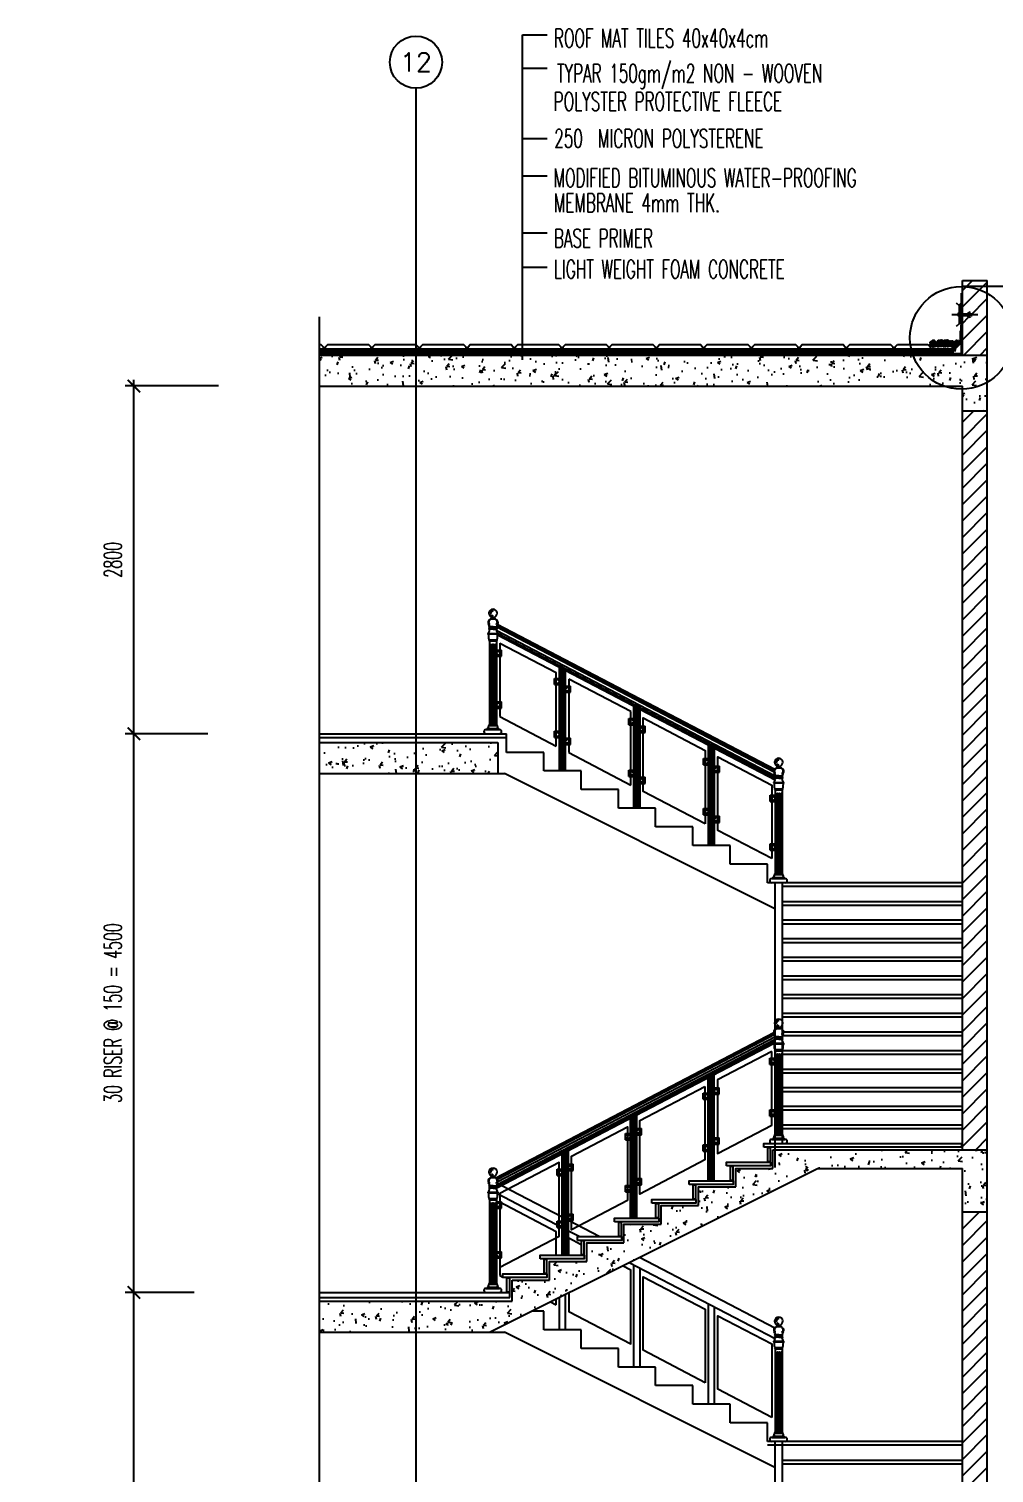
# Model space of a CAD drawing. Extents: x 417968.7 to 418005.4, y 43443.8 to 43480.2.
# Drawn here: x 417990.87 to 417998.64, y 43466.71 to 43478.34 of the extents above; entities that cross this region are included whole.
import ezdxf
from ezdxf.enums import TextEntityAlignment as Align

# ---------------------------------------------------------------- set-up
doc = ezdxf.new("R2010")
doc.units = 0
doc.header["$MEASUREMENT"] = 0
doc.header["$PDMODE"] = 3
doc.header["$PDSIZE"] = 0.1
for name, pattern in [('CENTER2', [1.125, 0.75, -0.125, 0.125, -0.125]), ('CENTERX2', [4, 2.5, -0.5, 0.5, -0.5]), ('HIDDEN', [0.375, 0.25, -0.125])]:
    doc.linetypes.add(name, pattern=pattern)
doc.layers.get('0').update_dxf_attribs({"linetype": 'CONTINUOUS'})
doc.layers.get('DEFPOINTS').update_dxf_attribs({"linetype": 'CONTINUOUS'})
for name, color, linetype in [('2', 11, 'CONTINUOUS'), ('AX', 6, 'CONTINUOUS'), ('AX-CR', 2, 'CONTINUOUS'), ('AX-TXT', 4, 'CONTINUOUS'), ('AXES', 11, 'CENTERX2'), ('AXIS', 11, 'CENTER2'), ('D', 11, 'CONTINUOUS'), ('DIM', 4, 'CONTINUOUS'), ('DIM-OUT', 4, 'CONTINUOUS'), ('ELE', 3, 'CONTINUOUS'), ('GLASS', 4, 'CONTINUOUS'), ('Handrail', 4, 'CONTINUOUS'), ('Hatch', 11, 'CONTINUOUS'), ('Plaster', 7, 'CONTINUOUS'), ('RC', 3, 'CONTINUOUS'), ('Step', 3, 'CONTINUOUS'), ('TXT', 2, 'CONTINUOUS'), ('WALL', 6, 'CONTINUOUS')]:
    doc.layers.add(name, color=color, linetype=linetype)
doc.styles.add('ROMANS', font='ROMANS.shx', dxfattribs={"width": 0.6})
doc.linetypes.add('BATTING', pattern='A,0.0001,-0.1,[134,ltypeshp.shx,S=0.1,R=0,X=-0.1,Y=0],-0.2,[134,ltypeshp.shx,S=0.1,R=180,X=0.1,Y=0],-0.1', length=0.4001)
doc.dimstyles.new('STANDARD in', dxfattribs={"dimtxt": 0.14, "dimasz": 0.1, "dimexe": 0.07, "dimexo": 0.05, "dimgap": 0.1, "dimtad": 1, "dimdec": 0, "dimlfac": 1000, "dimzin": 0, "dimdsep": 46, "dimtxsty": 'ROMANS', "dimblk": 'ARCHTICK', "dimcen": 0.05, "dimdle": 0.05, "dimclrd": 4, "dimclre": 4, "dimclrt": 2, "dimadec": 0, "dimazin": 0, "dimtfac": 1, "dimtdec": 0, "dimtmove": 2, "dimatfit": 3, "dimfxl": 0, "dimtolj": 1, "dimtzin": 0, "dimarcsym": 0})
pattern_1 = [(45, (4.10867, 0), (-0.066291260736, 0.066291260736), [])]
pattern_2 = [(50, (4.10867, 0), (0.28690407304, -0.02510085399), [0.03, -0.33]), (355, (4.10867, 0), (-0.05550053345, 0.30087685348), [0.024, -0.264]), (100.4514, (4.13258, -0.0021), (0.23140375269, 0.27577581682), [0.025496076, -0.2804568448]), (46.1842, (4.10867, 0.08), (0.42689641945, -0.06620760573), [0.045, -0.495]), (96.6356, (4.14424, 0.0745), (0.3738650822, 0.38964714836), [0.0382441152, -0.4206852]), (351.1842, (4.10867, 0.08), (0.37386477805, 0.38964744037), [0.036, -0.396]), (21, (4.14867, 0.06), (0.23876282085, -0.16104755627), [0.03, -0.33]), (326, (4.14867, 0.06), (0.09732613277, 0.29006001802), [0.024, -0.264]), (71.4514, (4.16857, 0.04658), (0.33608905143, 0.12901219868), [0.025496076, -0.2804568448]), (37.5, (4.10867, 0), (0.004863942127, 0.133157541533), [0, -0.2608, 0, -0.268, 0, -0.265]), (7.5, (4.10867, 0), (0.105227814977, 0.157764684753), [0, -0.1528, 0, -0.2548, 0, -0.101]), (327.5, (4.01947, 0), (0.21352897447, -0.009021948694), [0, -0.1, 0, -0.312, 0, -0.414]), (317.5, (3.97947, 0), (0.23327446774, 0.04004199293), [0, -0.13, 0, -0.2072, 0, -0.294])]

# ---------------------------------------------------------------- blocks, each defined once
blk = doc.blocks.new('A$C2B08356D')
at = {"layer": '2'}
for p, q in [((0.05, 0.717), (0.05, 0.075)), ((0.054, 0.717), (0.054, 0.075)), ((0.064, 0.717), (0.064, 0.075)), ((0.068, 0.717), (0.068, 0.075)), ((0.078, 0.717), (0.078, 0.075)), ((0.083, 0.717), (0.083, 0.075)), ((0.092, 0.717), (0.092, 0.075)), ((0.097, 0.717), (0.097, 0.075))]:
    blk.add_line(p, q, dxfattribs=at)
for centre in [(0.052, 0.717), (0.066, 0.717), (0.08, 0.717), (0.094, 0.717)]:
    blk.add_arc(centre, 0.00236, 0, 180, dxfattribs=at)
at = {"layer": 'D'}
for centre, radius, start, end in [((0.073, 0.969), 0.033, 278.2132, 261.7868), ((0.073, 0.969), 0.0236, 98.1711, 183.3862), ((0.052, 0.968), 0.00236, 186.5091, 0.2633), ((0.073, 0.969), 0.0189, 98.1711, 183.3862), ((0.064, 0.95), 0.00237, 68.5646, 237.9249), ((0.073, 0.969), 0.0236, 243.2448, 261.7868), ((0.073, 0.969), 0.0189, 243.2448, 261.7868), ((0.07, 0.99), 0.00238, 286.4552, 89.887), ((0.069, 0.948), 0.00248, 279.6354, 63.9382)]:
    blk.add_arc(centre, radius, start, end, dxfattribs=at)
at = {"layer": 'Handrail'}
for p, q in [((0.068, 0.936), (0.078, 0.936)), ((0.068, 0.926), (0.068, 0.936)), ((0.078, 0.926), (0.078, 0.936)), ((0.045, 0.879), (0.044, 0.885)), ((0.073, 0.86), (0.045, 0.86)), ((0.073, 0.851), (0.045, 0.851)), ((0.073, 0.841), (0.045, 0.841)), ((0.05, 0.916), (0.05, 0.926)), ((0.05, 0.926), (0.097, 0.926)), ((0.073, 0.86), (0.101, 0.86)), ((0.073, 0.851), (0.101, 0.851)), ((0.073, 0.841), (0.101, 0.841)), ((0.097, 0.918), (0.097, 0.926)), ((0.102, 0.879), (0.102, 0.885)), ((0.035, 0.804), (0.035, 0.808)), ((0.035, 0.808), (0.111, 0.808)), ((0.035, 0.804), (0.111, 0.804)), ((0.045, 0.757), (0.101, 0.757)), ((0.045, 0.747), (0.045, 0.075)), ((0.045, 0.747), (0.101, 0.747)), ((0.101, 0.747), (0.101, 0.075)), ((0.111, 0.808), (0.111, 0.804)), ((0.017, 0.033), (0.125, 0.033)), ((0.028, 0.042), (0.113, 0.042)), ((0.045, 0.075), (0.102, 0.075)), ((0.045, 0.066), (0.101, 0.066)), ((0.045, 0.042), (0.097, 0.042)), ((0.132, 0.001), (0.132, 0))]:
    blk.add_line(p, q, dxfattribs=at)
for centre, radius, start, end in [((0.053, 0.898), 0.0204, 98.7958, 221.6777), ((0.087, 0.801), 0.0521, 144.0908, 172.3064), ((0.053, 0.898), 0.0157, 122.816, 237.184), ((0.024, 0.874), 0.0171, 355.2677, 37.2275), ((0.045, 0.865), 0.00472, 90, 270), ((0.045, 0.856), 0.00472, 90, 270), ((0.045, 0.846), 0.00472, 90, 270), ((0.045, 0.837), 0.00472, 90, 270), ((0.044, 0.873), 0.0027, 175.2677, 299.2972), ((0.094, 0.898), 0.0204, 318.3223, 81.6001), ((0.101, 0.865), 0.00472, 270, 90), ((0.101, 0.856), 0.00472, 270, 90), ((0.101, 0.846), 0.00472, 270, 90), ((0.101, 0.837), 0.00472, 270, 90), ((0.059, 0.801), 0.0521, 7.6936, 35.9092), ((0.094, 0.898), 0.0157, 302.816, 57.184), ((0.103, 0.873), 0.0027, 240.7028, 4.7323), ((0.123, 0.874), 0.0171, 142.7725, 184.7323), ((-0.033, 0.777), 0.0734, 350.0762, 21.4955), ((0.046, 0.763), 0.00657, 170.0762, 260.8268), ((0.045, 0.752), 0.00472, 90, 270), ((0.1, 0.763), 0.00657, 279.1732, 9.9238), ((0.101, 0.752), 0.00472, 270, 90), ((0.179, 0.777), 0.0734, 158.5045, 189.9238), ((0.017, 0.017), 0.0165, 90, 270), ((0.028, 0.038), 0.00472, 90, 270), ((0.045, 0.054), 0.0118, 90, 270), ((0.045, 0.071), 0.00472, 90, 270), ((0.101, 0.071), 0.00472, 270, 90), ((0.101, 0.054), 0.0118, 270, 90), ((0.113, 0.038), 0.00472, 270, 90), ((0.125, 0.017), 0.0165, 270, 90)]:
    blk.add_arc(centre, radius, start, end, dxfattribs=at)
blk = doc.blocks.new('A$C2180794E')
at = {"layer": 'Handrail'}
blk.add_blockref('A$C2B08356D', (0, 0), dxfattribs=at)
blk = doc.blocks.new('A$C427214A3')
at = {"layer": 'GLASS', "ltscale": 0.2}
for p, q in [((0, 1000), (800, 1000)), ((0, 0), (0, 1000)), ((0, 0), (800, 0)), ((800, 0), (800, 1000))]:
    blk.add_line(p, q, dxfattribs=at)
for centre in [(202, 770), (202, 230), (650, 770), (650, 230)]:
    blk.add_circle(centre, 82.4, dxfattribs=at)
blk = doc.blocks.new('_ARCHTICK')
at = {"color": 0, "linetype": 'ByBlock', "const_width": 0.15}
blk.add_lwpolyline([(-0.5, -0.5), (0.5, 0.5)], dxfattribs=at)
blk = doc.blocks.new('*D19')
at = {"layer": 'DEFPOINTS', "color": 0}
for p in [(417991.714, 43468.161), (417992.25, 43468.161), (417992.388, 43463.661)]:
    blk.add_point(p, dxfattribs=at)
at = {"layer": 'DIM-OUT', "color": 4, "lineweight": -2}
for p, q in [((417991.714, 43463.611), (417991.714, 43468.211)), ((417992.2, 43468.161), (417991.644, 43468.161)), ((417992.338, 43463.661), (417991.644, 43463.661))]:
    blk.add_line(p, q, dxfattribs=at)
at = {"layer": 'DIM-OUT', "color": 4, "lineweight": -2, "xscale": 0.1, "yscale": 0.1, "zscale": 0.1}
for p, rotation in [((417991.714, 43468.161), 90), ((417991.714, 43463.661), 270)]:
    blk.add_blockref('_ARCHTICK', p, dxfattribs=dict(at, rotation=rotation))
at = {"layer": 'DIM-OUT', "color": 2, "insert": (417991.544, 43465.911), "char_height": 0.14, "attachment_point": 5, "rotation": 90, "style": 'ROMANS'}
blk.add_mtext('\\A1;30 RISER @ 150 = 4500', dxfattribs=at)
blk = doc.blocks.new('*D20')
at = {"layer": 'DEFPOINTS', "color": 0}
for p in [(417991.714, 43472.661), (417992.36, 43472.661), (417992.25, 43468.161)]:
    blk.add_point(p, dxfattribs=at)
at = {"layer": 'DIM-OUT', "color": 4, "lineweight": -2}
for p, q in [((417991.714, 43468.111), (417991.714, 43472.711)), ((417992.31, 43472.661), (417991.644, 43472.661)), ((417992.2, 43468.161), (417991.644, 43468.161))]:
    blk.add_line(p, q, dxfattribs=at)
at = {"layer": 'DIM-OUT', "color": 4, "lineweight": -2, "xscale": 0.1, "yscale": 0.1, "zscale": 0.1}
for p, rotation in [((417991.714, 43472.661), 90), ((417991.714, 43468.161), 270)]:
    blk.add_blockref('_ARCHTICK', p, dxfattribs=dict(at, rotation=rotation))
at = {"layer": 'DIM-OUT', "color": 2, "insert": (417991.544, 43470.411), "char_height": 0.14, "attachment_point": 5, "rotation": 90, "style": 'ROMANS'}
blk.add_mtext('\\A1;30 RISER @ 150 = 4500', dxfattribs=at)
blk = doc.blocks.new('*D21')
at = {"layer": 'DEFPOINTS', "color": 0}
for p in [(417991.714, 43475.461), (417992.445, 43475.461), (417992.36, 43472.661)]:
    blk.add_point(p, dxfattribs=at)
at = {"layer": 'DIM-OUT', "color": 4, "lineweight": -2}
for p, q in [((417991.714, 43472.611), (417991.714, 43475.511)), ((417992.395, 43475.461), (417991.644, 43475.461)), ((417992.31, 43472.661), (417991.644, 43472.661))]:
    blk.add_line(p, q, dxfattribs=at)
at = {"layer": 'DIM-OUT', "color": 4, "lineweight": -2, "xscale": 0.1, "yscale": 0.1, "zscale": 0.1}
for p, rotation in [((417991.714, 43475.461), 90), ((417991.714, 43472.661), 270)]:
    blk.add_blockref('_ARCHTICK', p, dxfattribs=dict(at, rotation=rotation))
at = {"layer": 'DIM-OUT', "color": 2, "insert": (417991.544, 43474.061), "char_height": 0.14, "attachment_point": 5, "rotation": 90, "style": 'ROMANS'}
blk.add_mtext('\\A1;2800', dxfattribs=at)
blk = doc.blocks.new('GRAVEL')
at = {"const_width": 0.0187}
for points in [[(0.003, 0.031, 1), (0.022, 0.031, 1)], [(0.151, 0.02, 1), (0.17, 0.02, 1)]]:
    blk.add_lwpolyline(points, format="xyb", close=True, dxfattribs=at)
for centre, radius in [((-0.099, 0.043), 0.0287), ((-0.051, 0.027), 0.0185)]:
    blk.add_circle(centre, radius)
for centre in [(0.126, -0.099), (-0.085, -0.201)]:
    blk.add_arc(centre, 0.185, 79.73376, 118.55998)
for points, start_tangent, end_tangent in [([(-0.171, -0.044), (-0.171, -0.019), (-0.052, -0.019), (-0.052, -0.053), (-0.171, -0.044)], (-0.79246, 0.609924), (-0.79246, 0.609924)), ([(-0.109, 0.084), (-0.109, 0.109), (0.01, 0.109), (0.01, 0.075), (-0.109, 0.084)], (-0.79246, 0.609924), (-0.79246, 0.609924)), ([(-0.027, 0.013), (-0.009, 0.013), (-0.009, -0.076), (-0.034, -0.076), (-0.027, 0.013)], (0.609924, 0.79246), (0.609924, 0.79246)), ([(0.041, 0.059), (0.041, 0.083), (0.16, 0.083), (0.16, 0.05), (0.041, 0.059)], (-0.79246, 0.609924), (-0.79246, 0.609924)), ([(0.041, -0.036), (0.041, -0.011), (0.16, -0.011), (0.16, -0.045), (0.041, -0.036)], (-0.79246, 0.609924), (-0.79246, 0.609924))]:
    blk.add_spline(points, degree=3, dxfattribs=dict(start_tangent=start_tangent, end_tangent=end_tangent))
blk = doc.blocks.new('AXU')
at = {"layer": 'AX-CR'}
blk.add_circle((0, 350), 350, dxfattribs=at)
at = {"layer": 'AX-TXT', "style": 'ROMANS'}
blk.add_attdef('AX', text='', height=250, dxfattribs=at).set_placement((0, 350), align=Align.MIDDLE)

msp = doc.modelspace()

# ---------------------------------------------------------------- hatches: boundary and pattern name
h = msp.add_hatch()
h.set_pattern_fill('ANSI31', color=256, scale=0.054688, style=0)
h.set_pattern_definition([(135, (417985.561253, 43478.537703), (0.0048337378, 0.0048337378), [])])
edge = h.paths.add_edge_path()
edge.add_ellipse((417998.37, 43476.1104), major_axis=(0, 0.0114), ratio=0.8471268, start_angle=0, end_angle=360, ccw=False)
at = {"layer": 'Hatch'}
h = msp.add_hatch(dxfattribs=at)
h.set_pattern_fill('ANSI31', color=256, scale=0.75, style=0)
h.set_pattern_definition(pattern_1)
h.paths.add_polyline_path([(417998.5847, 43476.3106), (417998.3847, 43476.3106), (417998.3847, 43476.043), (417998.4211, 43476.043), (417998.4435, 43476.0595), (417998.4477, 43476.0535), (417998.4291, 43476.043), (417998.3847, 43476.043), (417998.3847, 43476.0385), (417998.4309, 43476.0359), (417998.3847, 43476.0334), (417998.3847, 43476.0289), (417998.4291, 43476.0289), (417998.4477, 43476.0184), (417998.4435, 43476.0124), (417998.4211, 43476.0289), (417998.3847, 43476.0289), (417998.3847, 43475.7106), (417998.5847, 43475.7106)])
h = msp.add_hatch(dxfattribs=at)
h.set_pattern_fill('AR-CONC', color=256, scale=0.04, style=0)
h.set_pattern_definition([(50, (4.10867, 0), (0.28690407304, -0.02510085399), [0.03, -0.33]), (355, (4.10867, 0), (-0.05550053345, 0.30087685348), [0.024, -0.264]), (100.4514, (4.13258, -0.0021), (0.23140375269, 0.27577581682), [0.025496076, -0.2804568448]), (46.1842, (4.10867, 0.08), (0.42689641945, -0.06620760573), [0.045, -0.495]), (96.6356, (4.14424, 0.0745), (0.3738650822, 0.38964714836), [0.0382441152, -0.4206852]), (351.1842, (4.10867, 0.08), (0.37386477805, 0.38964744037), [0.036, -0.396]), (21, (4.14867, 0.06), (0.23876282085, -0.16104755627), [0.03, -0.33]), (326, (4.14867, 0.06), (0.09732613277, 0.29006001802), [0.024, -0.264]), (71.4514, (4.16857, 0.04658), (0.33608905143, 0.12901219868), [0.025496076, -0.2804568448]), (37.5, (4.10867, 0), (0.004863942127, 0.133157541533), [0, -0.2608, 0, -0.268, 0, -0.265]), (7.5, (4.10867, 0), (0.105227814977, 0.157764684753), [0, -0.1528, 0, -0.2548, 0, -0.101]), (327.5, (4.01947, 0), (0.21352897447, -0.009021948694), [0, -0.1, 0, -0.312, 0, -0.414]), (317.5, (3.97947, 0), (0.23327446774, 0.04004199293), [0, -0.13, 0, -0.2072, 0, -0.294])])
h.paths.add_polyline_path([(417998.5847, 43475.7106), (417993.2044, 43475.7106), (417993.2044, 43475.4606), (417998.3847, 43475.4606), (417998.3847, 43475.2606), (417998.5847, 43475.2606)])
h = msp.add_hatch(dxfattribs=at)
h.set_pattern_fill('ANSI31', color=256, scale=0.75, style=0)
h.set_pattern_definition(pattern_1)
h.paths.add_polyline_path([(417998.5847, 43475.2606), (417998.3847, 43475.2606), (417998.3847, 43469.3106), (417998.5847, 43469.3106)])
h = msp.add_hatch(dxfattribs=at)
h.set_pattern_fill('AR-CONC', color=256, scale=0.04, style=0)
h.set_pattern_definition(pattern_2)
h.paths.add_polyline_path([(417994.6444, 43472.5906), (417993.2044, 43472.5906), (417993.2044, 43472.3406), (417994.6444, 43472.3406)])
h = msp.add_hatch(dxfattribs=at)
h.set_pattern_fill('AR-CONC', color=256, scale=0.04, style=0)
h.set_pattern_definition(pattern_2)
h.paths.add_polyline_path([(417997.2175, 43469.1606), (417998.3847, 43469.1606), (417998.3847, 43468.8106), (417998.5847, 43468.8106), (417998.5847, 43469.3106), (417996.8597, 43469.3106), (417996.8597, 43469.1606), (417996.5597, 43469.1606), (417996.5597, 43469.0106), (417996.2597, 43469.0106), (417996.2597, 43468.8606), (417995.9597, 43468.8606), (417995.9597, 43468.7106), (417995.6597, 43468.7106), (417995.6597, 43468.5606), (417995.3597, 43468.5606), (417995.3597, 43468.4106), (417995.0597, 43468.4106), (417995.0597, 43468.2606), (417994.7597, 43468.2606), (417994.7597, 43468.0906), (417993.2044, 43468.0906), (417993.2044, 43467.8406), (417994.5775, 43467.8406)])
h = msp.add_hatch(dxfattribs=at)
h.set_pattern_fill('ANSI31', color=256, scale=0.75, style=0)
h.set_pattern_definition(pattern_1)
h.paths.add_polyline_path([(417998.5847, 43468.8106), (417998.3847, 43468.8106), (417998.3847, 43464.8106), (417998.5847, 43464.8106)])

# ---------------------------------------------------------------- linework, layer by layer
for p, q in [((417998.3485, 43476.0374), (417998.3526, 43476.0374)), ((417998.3485, 43476.0345), (417998.3526, 43476.0345)), ((417998.3526, 43476.0374), (417998.3526, 43476.0345)), ((417998.3556, 43476.0486), (417998.3556, 43476.047)), ((417998.3556, 43476.0486), (417998.3577, 43476.0486)), ((417998.3556, 43476.0249), (417998.3556, 43476.0233)), ((417998.3556, 43476.0233), (417998.3577, 43476.0233)), ((417998.3577, 43476.0486), (417998.3577, 43476.0233)), ((417998.366, 43475.9059), (417998.366, 43475.8022)), ((417998.1163, 43475.7391), (417998.1163, 43475.7236)), ((417998.1163, 43475.7373), (417998.1163, 43475.7236)), ((417998.3637, 43475.8219), (417998.2825, 43475.7407)), ((417998.3751, 43475.8091), (417998.2896, 43475.7236))]:
    msp.add_line(p, q)
at = {"linetype": 'HIDDEN', "ltscale": 0.6}
for p, q in [((417998.3577, 43476.043), (417998.463, 43476.043)), ((417998.3577, 43476.0289), (417998.463, 43476.0289)), ((417998.4435, 43476.0595), (417998.4211, 43476.043)), ((417998.4435, 43476.0124), (417998.4211, 43476.0289)), ((417998.4262, 43476.0369), (417998.4365, 43476.0369)), ((417998.4262, 43476.035), (417998.4365, 43476.035)), ((417998.4291, 43476.043), (417998.4477, 43476.0535)), ((417998.4291, 43476.0289), (417998.4477, 43476.0184)), ((417998.4537, 43476.0369), (417998.4434, 43476.0369)), ((417998.4537, 43476.035), (417998.4434, 43476.035)), ((417998.4477, 43476.0535), (417998.4435, 43476.0595)), ((417998.4477, 43476.0184), (417998.4435, 43476.0124))]:
    msp.add_line(p, q, dxfattribs=at)
at = {"color": 2, "linetype": 'HIDDEN', "ltscale": 0.3}
for q in [(417998.3577, 43476.0399), (417998.3577, 43476.032)]:
    msp.add_line((417998.4309, 43476.0359), q, dxfattribs=at)
at = {"color": 1}
msp.add_lwpolyline([(417998.3376, 43475.9425), (417998.3603, 43475.9653), (417998.3603, 43476.1066), (417998.3376, 43476.1294)], dxfattribs=at)
for centre, start, end in [((417998.3569, 43476.0386), 98.8444, 188.18259), ((417998.3569, 43476.0333), 171.81741, 261.1556)]:
    msp.add_arc(centre, 0.00851, start, end)
at = {"color": 2, "linetype": 'HIDDEN', "ltscale": 0.3}
for centre, radius, start, end in [((417998.3861, 43476.0365), 0.00499, 155.14084, 220.01583), ((417998.3903, 43476.0364), 0.00491, 156.56647, 216.45198), ((417998.3938, 43476.0364), 0.00469, 157.30192, 214.55974), ((417998.3976, 43476.0364), 0.00481, 160.32339, 210.72406), ((417998.3989, 43476.0362), 0.00318, 148.98297, 221.55687), ((417998.4016, 43476.0362), 0.00318, 151.88678, 209.95998), ((417998.4043, 43476.0362), 0.00318, 154.83126, 209.95998), ((417998.4066, 43476.0362), 0.00318, 159.55795, 209.95998), ((417998.4089, 43476.0362), 0.00318, 159.55795, 209.95998)]:
    msp.add_arc(centre, radius, start, end, dxfattribs=at)
at = {"linetype": 'HIDDEN', "ltscale": 0.6}
for centre, start, end in [((417998.4537, 43476.0471), 270, 335.98215), ((417998.4537, 43476.0248), 24.01785, 90)]:
    msp.add_arc(centre, 0.0102, start, end, dxfattribs=at)
at = {"extrusion": (0, 0, -1)}
msp.add_ellipse((417998.37, 43476.1104), major_axis=(0, 0.0114), ratio=0.8471268, dxfattribs=at)
at = {"linetype": 'HIDDEN', "ltscale": 0.6, "extrusion": (0, 0, -1)}
for centre, start_param, end_param in [((417998.4228, 43476.0359), 6.9409633, 8.7669999), ((417998.4228, 43476.0359), 3.7993707, 5.6254073), ((417998.44, 43476.0359), 6.9409633, 8.7669999), ((417998.44, 43476.0359), 3.7993707, 5.6254073)]:
    msp.add_ellipse(centre, major_axis=(-0.00435, 0), ratio=0.3708986, start_param=start_param, end_param=end_param, dxfattribs=at)
at = {"layer": 'AXIS'}
msp.add_line((417998.3009, 43476.0359), (417998.5092, 43476.0359), dxfattribs=at)
at = {"layer": 'DIM', "color": 6}
msp.add_line((417999.7267, 43476.2629), (417998.3769, 43476.2629), dxfattribs=at)
msp.add_circle((417998.3769, 43475.8489), 0.414, dxfattribs=at)
at = {"layer": 'ELE'}
for p, q in [((417994.8428, 43475.6721), (417994.8428, 43478.2903)), ((417994.8428, 43478.2903), (417995.0425, 43478.2903)), ((417994.8428, 43478.0219), (417995.0425, 43478.0219)), ((417994.8428, 43477.4541), (417995.0425, 43477.4541)), ((417994.8428, 43477.1523), (417995.0425, 43477.1523)), ((417994.8428, 43476.6932), (417995.0425, 43476.6932)), ((417994.8428, 43476.4177), (417995.0425, 43476.4177))]:
    msp.add_line(p, q, dxfattribs=at)
at = {"layer": 'Hatch'}
msp.add_line((417993.9847, 43477.8586), (417993.9847, 43458.052), dxfattribs=at)
at = {"layer": 'Hatch', "linetype": 'BATTING', "ltscale": 0.03}
msp.add_lwpolyline([(417998.3331, 43475.7442), (417993.2044, 43475.7442)], dxfattribs=at)
at = {"layer": 'Plaster'}
for p in [(417998.3747, 43476.2086), (417993.2044, 43475.7236)]:
    msp.add_line(p, (417998.3747, 43475.7236), dxfattribs=at)
at = {"layer": 'RC', "color": 4}
for p, q in [((417998.3359, 43475.7576), (417993.2044, 43475.7576)), ((417998.3337, 43475.7553), (417993.2044, 43475.7553)), ((417998.3157, 43475.7328), (417993.2044, 43475.7328))]:
    msp.add_line(p, q, dxfattribs=at)
at = {"layer": 'RC'}
for p, q in [((417997.8428, 43475.7758), (417997.861, 43475.794)), ((417997.8428, 43475.7589), (417997.8428, 43475.7758)), ((417998.1255, 43475.7589), (417997.8428, 43475.7589)), ((417997.861, 43475.794), (417998.1072, 43475.794)), ((417998.1072, 43475.794), (417998.1255, 43475.7758)), ((417998.1255, 43475.7758), (417998.1255, 43475.7589))]:
    msp.add_line(p, q, dxfattribs=at)
at = {"layer": 'RC', "color": 11, "linetype": 'HIDDEN', "ltscale": 0.7, "const_width": 0.00342}
for points in [[(417998.3766, 43476.0864), (417998.3766, 43475.9227)], [(417998.3157, 43475.7328), (417998.1163, 43475.7328)]]:
    msp.add_lwpolyline(points, dxfattribs=at)
at = {"layer": 'RC', "color": 4, "linetype": 'HIDDEN', "ltscale": 0.7}
msp.add_lwpolyline([(417998.3733, 43475.9542, 0.00285, 0.00285, 0), (417998.3733, 43475.8098, 0.00427, 0.00427, 0), (417998.29, 43475.7264, 0.00285, 0.00285, 0), (417993.2044, 43475.7264, 0.00285, 0.00285, 0)], format="xyseb", dxfattribs=at)
at = {"layer": 'RC', "color": 11, "linetype": 'HIDDEN', "ltscale": 0.7}
msp.add_lwpolyline([(417998.3682, 43475.9542, 0.00285, 0.00285, 0), (417998.3682, 43475.8207, 0.00427, 0.00427, 0), (417998.2825, 43475.735, 0.00427, 0.00427, 0)], format="xyseb", dxfattribs=at)
at = {"layer": 'RC', "color": 11, "linetype": 'HIDDEN', "ltscale": 0.7, "const_width": 0.00342}
msp.add_lwpolyline([(417998.3714, 43475.9091, -0.1798299), (417998.3766, 43475.9227, -0.4162438)], format="xyb", dxfattribs=at)
at = {"layer": 'RC'}
msp.add_lwpolyline([(417993.2044, 43475.794), (417993.2195, 43475.794), (417993.2377, 43475.7758), (417993.2377, 43475.7589), (417993.2044, 43475.7589)], dxfattribs=at)
for points in [[(417993.6205, 43475.7589), (417993.2559, 43475.7589), (417993.2559, 43475.7758), (417993.2742, 43475.794), (417993.6023, 43475.794), (417993.6205, 43475.7758)], [(417994.0033, 43475.7589), (417993.6388, 43475.7589), (417993.6388, 43475.7758), (417993.657, 43475.794), (417993.9851, 43475.794), (417994.0033, 43475.7758)], [(417994.3862, 43475.7589), (417994.0216, 43475.7589), (417994.0216, 43475.7758), (417994.0398, 43475.794), (417994.3679, 43475.794), (417994.3862, 43475.7758)], [(417994.7689, 43475.7589), (417994.4044, 43475.7589), (417994.4044, 43475.7758), (417994.4226, 43475.794), (417994.7507, 43475.794), (417994.7689, 43475.7758)], [(417995.1518, 43475.7589), (417994.7872, 43475.7589), (417994.7872, 43475.7758), (417994.8054, 43475.794), (417995.1335, 43475.794), (417995.1518, 43475.7758)], [(417995.5346, 43475.7589), (417995.17, 43475.7589), (417995.17, 43475.7758), (417995.1882, 43475.794), (417995.5163, 43475.794), (417995.5346, 43475.7758)], [(417995.9105, 43475.7589), (417995.5459, 43475.7589), (417995.5459, 43475.7758), (417995.5642, 43475.794), (417995.8923, 43475.794), (417995.9105, 43475.7758)], [(417996.2933, 43475.7589), (417995.9288, 43475.7589), (417995.9288, 43475.7758), (417995.947, 43475.794), (417996.2751, 43475.794), (417996.2933, 43475.7758)], [(417996.6761, 43475.7589), (417996.3116, 43475.7589), (417996.3116, 43475.7758), (417996.3298, 43475.794), (417996.6579, 43475.794), (417996.6761, 43475.7758)], [(417997.059, 43475.7589), (417996.6944, 43475.7589), (417996.6944, 43475.7758), (417996.7126, 43475.794), (417997.0407, 43475.794), (417997.059, 43475.7758)], [(417997.4418, 43475.7589), (417997.0772, 43475.7589), (417997.0772, 43475.7758), (417997.0954, 43475.794), (417997.4235, 43475.794), (417997.4418, 43475.7758)], [(417997.8246, 43475.7589), (417997.46, 43475.7589), (417997.46, 43475.7758), (417997.4782, 43475.794), (417997.8064, 43475.794), (417997.8246, 43475.7758)]]:
    msp.add_lwpolyline(points, close=True, dxfattribs=at)
at = {"layer": 'Step'}
for p, q in [((417993.2044, 43476.0191), (417993.2044, 43459.1606)), ((417994.6393, 43473.5423), (417996.8737, 43472.3755)), ((417994.6407, 43473.4569), (417996.876, 43472.2896)), ((417994.6595, 43473.3907), (417995.1147, 43473.153)), ((417994.6595, 43473.3907), (417994.6595, 43472.7984)), ((417995.1397, 43472.3606), (417995.1397, 43473.1963)), ((417995.1897, 43472.3606), (417995.1897, 43473.1702)), ((417995.1147, 43472.5607), (417995.1147, 43473.153)), ((417995.2147, 43473.1008), (417995.2147, 43472.5085)), ((417995.7147, 43472.8397), (417995.2147, 43473.1008)), ((417995.7147, 43472.2474), (417995.7147, 43472.8397)), ((417995.7397, 43472.0606), (417995.7397, 43472.883)), ((417995.7897, 43472.0606), (417995.7897, 43472.8569)), ((417994.6595, 43472.7984), (417995.1147, 43472.5607)), ((417993.2044, 43472.6606), (417994.7147, 43472.6606)), ((417993.2044, 43472.6606), (417994.7147, 43472.6606)), ((417993.2044, 43472.6306), (417994.7147, 43472.6306)), ((417994.7147, 43472.5106), (417994.7147, 43472.6606)), ((417995.0147, 43472.5106), (417994.7147, 43472.5106)), ((417995.0147, 43472.3606), (417995.0147, 43472.5106)), ((417995.2147, 43472.5085), (417995.7147, 43472.2474)), ((417996.3397, 43471.7606), (417996.3397, 43472.5697)), ((417996.3897, 43471.7606), (417996.3897, 43472.5436)), ((417995.3147, 43472.3606), (417995.0147, 43472.3606)), ((417995.3147, 43472.2106), (417995.3147, 43472.3606)), ((417994.6444, 43472.3406), (417994.6969, 43472.3406)), ((417996.8747, 43471.2518), (417994.6969, 43472.3406)), ((417995.6147, 43472.2106), (417995.3147, 43472.2106)), ((417995.6147, 43472.0606), (417995.6147, 43472.2106)), ((417995.9147, 43472.0606), (417995.6147, 43472.0606)), ((417995.9147, 43471.9106), (417995.9147, 43472.0606)), ((417996.2147, 43471.9106), (417995.9147, 43471.9106)), ((417996.2147, 43471.7606), (417996.2147, 43471.9106)), ((417996.5147, 43471.7606), (417996.2147, 43471.7606)), ((417996.5147, 43471.6106), (417996.5147, 43471.7606)), ((417996.8147, 43471.6106), (417996.5147, 43471.6106)), ((417996.8147, 43471.4606), (417996.8147, 43471.6106)), ((417998.3847, 43471.4606), (417996.8147, 43471.4606)), ((417996.8747, 43471.4606), (417996.8747, 43469.1687)), ((417996.9347, 43471.4606), (417996.9347, 43469.3606)), ((417998.3847, 43471.4306), (417996.9347, 43471.4306)), ((417996.9347, 43471.3106), (417998.3847, 43471.3106)), ((417996.9347, 43471.2806), (417998.3847, 43471.2806)), ((417996.9347, 43471.1606), (417998.3847, 43471.1606)), ((417996.9347, 43471.1306), (417998.3847, 43471.1306)), ((417996.9347, 43471.0106), (417998.3847, 43471.0106)), ((417996.9347, 43470.9806), (417998.3847, 43470.9806)), ((417996.9347, 43470.8606), (417998.3847, 43470.8606)), ((417996.9347, 43470.8306), (417998.3847, 43470.8306)), ((417996.9347, 43470.7106), (417998.3847, 43470.7106)), ((417996.9347, 43470.6806), (417998.3847, 43470.6806)), ((417996.9347, 43470.5606), (417998.3847, 43470.5606)), ((417996.9347, 43470.5306), (417998.3847, 43470.5306)), ((417996.9347, 43470.4106), (417998.3847, 43470.4106)), ((417996.9347, 43470.3806), (417998.3847, 43470.3806)), ((417996.9347, 43470.2606), (417998.3847, 43470.2606)), ((417996.8664, 43470.2511), (417994.6291, 43469.0821)), ((417996.8681, 43470.1673), (417994.6363, 43469.0013)), ((417996.9347, 43470.2306), (417998.3847, 43470.2306)), ((417996.9347, 43470.1106), (417998.3847, 43470.1106)), ((417996.9347, 43470.0806), (417998.3847, 43470.0806)), ((417996.3872, 43469.0606), (417996.3872, 43469.9161)), ((417996.9347, 43469.9606), (417998.3847, 43469.9606)), ((417996.9347, 43469.9306), (417998.3847, 43469.9306)), ((417996.3372, 43469.0606), (417996.3372, 43469.89)), ((417996.9347, 43469.8106), (417998.3847, 43469.8106)), ((417996.9347, 43469.7806), (417998.3847, 43469.7806)), ((417995.7122, 43468.7606), (417995.7122, 43469.5634)), ((417995.7622, 43468.7606), (417995.7622, 43469.5895)), ((417996.9347, 43469.6606), (417998.3847, 43469.6606)), ((417996.9347, 43469.6306), (417998.3847, 43469.6306)), ((417996.9347, 43469.5106), (417998.3847, 43469.5106)), ((417996.9347, 43469.4806), (417998.3847, 43469.4806)), ((417995.1622, 43468.4606), (417995.1622, 43469.276)), ((417995.2122, 43468.4606), (417995.2122, 43469.3021)), ((417994.6771, 43469.0225), (417995.1622, 43468.7692)), ((417994.6407, 43468.9569), (417995.1622, 43468.6846)), ((417994.6595, 43468.8907), (417995.1147, 43468.653)), ((417995.1147, 43468.4606), (417995.1147, 43468.653)), ((417995.2122, 43468.7431), (417995.4658, 43468.6106)), ((417995.2122, 43468.6585), (417995.3038, 43468.6106)), ((417995.2147, 43468.6008), (417995.3147, 43468.5485)), ((417995.2147, 43468.4606), (417995.2147, 43468.6008)), ((417995.7018, 43468.4028), (417996.876, 43467.7896)), ((417995.7846, 43468.4442), (417996.8737, 43467.8755)), ((417994.6595, 43468.3646), (417994.6595, 43468.2984)), ((417994.6595, 43468.2984), (417994.6847, 43468.2853)), ((417995.7397, 43467.5606), (417995.7397, 43468.383)), ((417995.7897, 43467.5606), (417995.7897, 43468.3569)), ((417993.2044, 43468.1606), (417994.7397, 43468.1606)), ((417993.2044, 43468.1206), (417994.7397, 43468.1206)), ((417994.7397, 43468.1206), (417994.7397, 43468.1606)), ((417995.0672, 43468.0855), (417995.1147, 43468.0607)), ((417995.1147, 43468.0607), (417995.1147, 43468.1093)), ((417995.1397, 43467.8606), (417995.1397, 43468.1218)), ((417995.1897, 43467.8606), (417995.1897, 43468.1468)), ((417996.3397, 43467.2606), (417996.3397, 43468.0697)), ((417995.0147, 43468.0106), (417994.9175, 43468.0106)), ((417995.0147, 43467.8606), (417995.0147, 43468.0106)), ((417996.3897, 43467.2606), (417996.3897, 43468.0436)), ((417994.5775, 43467.8406), (417994.6969, 43467.8406)), ((417996.8747, 43466.7518), (417994.6969, 43467.8406)), ((417995.3147, 43467.8606), (417995.0147, 43467.8606)), ((417995.3147, 43467.7106), (417995.3147, 43467.8606)), ((417995.6147, 43467.7106), (417995.3147, 43467.7106)), ((417995.6147, 43467.5606), (417995.6147, 43467.7106)), ((417995.9147, 43467.5606), (417995.6147, 43467.5606)), ((417995.9147, 43467.4106), (417995.9147, 43467.5606)), ((417996.2147, 43467.4106), (417995.9147, 43467.4106)), ((417996.2147, 43467.2606), (417996.2147, 43467.4106)), ((417996.5147, 43467.2606), (417996.2147, 43467.2606)), ((417996.5147, 43467.1106), (417996.5147, 43467.2606)), ((417996.8147, 43467.1106), (417996.5147, 43467.1106)), ((417996.8147, 43466.9606), (417996.8147, 43467.1106)), ((417998.3847, 43466.9606), (417996.8147, 43466.9606)), ((417998.3847, 43466.9306), (417996.8147, 43466.9306)), ((417996.8747, 43466.9606), (417996.8747, 43464.8606)), ((417996.9347, 43466.9606), (417996.9347, 43464.8606)), ((417996.9347, 43466.8106), (417998.3847, 43466.8106)), ((417996.9347, 43466.7806), (417998.3847, 43466.7806))]:
    msp.add_line(p, q, dxfattribs=at)
at = {"layer": 'Step', "color": 11}
for p, q in [((417994.6367, 43473.521), (417996.865, 43472.3575)), ((417994.6378, 43473.535), (417996.8685, 43472.3702)), ((417994.6361, 43473.4932), (417996.8728, 43472.3252)), ((417994.6407, 43473.4704), (417996.8734, 43472.3045)), ((417995.1419, 43472.3606), (417995.1419, 43473.1952)), ((417995.1469, 43472.3606), (417995.1469, 43473.1926)), ((417995.1569, 43472.3606), (417995.1569, 43473.1874)), ((417995.1711, 43472.3606), (417995.1711, 43473.18)), ((417995.1817, 43472.3606), (417995.1817, 43473.1744)), ((417995.187, 43472.3606), (417995.187, 43473.1716)), ((417995.7419, 43472.0606), (417995.7419, 43472.8819)), ((417995.7469, 43472.0606), (417995.7469, 43472.8793)), ((417995.7569, 43472.0606), (417995.7569, 43472.8741)), ((417995.7711, 43472.0606), (417995.7711, 43472.8666)), ((417995.7817, 43472.0606), (417995.7817, 43472.8611)), ((417995.787, 43472.0606), (417995.787, 43472.8583)), ((417996.3419, 43471.7606), (417996.3419, 43472.5685)), ((417996.3469, 43471.7606), (417996.3469, 43472.566)), ((417996.3569, 43471.7606), (417996.3569, 43472.5607)), ((417996.3711, 43471.7606), (417996.3711, 43472.5533)), ((417996.3817, 43471.7606), (417996.3817, 43472.5478)), ((417996.387, 43471.7606), (417996.387, 43472.545)), ((417996.8689, 43470.2466), (417994.6324, 43469.0781)), ((417996.8681, 43470.176), (417994.6363, 43469.01)), ((417996.8731, 43470.195), (417994.6382, 43469.0273)), ((417996.8733, 43470.2377), (417994.6418, 43469.0717)), ((417996.8743, 43470.2163), (417994.6447, 43469.0513)), ((417996.3792, 43469.0606), (417996.3792, 43469.9119)), ((417996.3845, 43469.0606), (417996.3845, 43469.9147)), ((417996.3394, 43469.0606), (417996.3394, 43469.8911)), ((417996.3444, 43469.0606), (417996.3444, 43469.8937)), ((417996.3544, 43469.0606), (417996.3544, 43469.8989)), ((417996.3686, 43469.0606), (417996.3686, 43469.9064)), ((417995.7144, 43468.7606), (417995.7144, 43469.5646)), ((417995.7194, 43468.7606), (417995.7194, 43469.5672)), ((417995.7294, 43468.7606), (417995.7294, 43469.5724)), ((417995.7436, 43468.7606), (417995.7436, 43469.5798)), ((417995.7542, 43468.7606), (417995.7542, 43469.5853)), ((417995.7595, 43468.7606), (417995.7595, 43469.5881)), ((417995.1644, 43468.4606), (417995.1644, 43469.2772)), ((417995.1694, 43468.4606), (417995.1694, 43469.2798)), ((417995.1794, 43468.4606), (417995.1794, 43469.285)), ((417995.1936, 43468.4606), (417995.1936, 43469.2924)), ((417995.2042, 43468.4606), (417995.2042, 43469.298)), ((417995.2095, 43468.4606), (417995.2095, 43469.3007))]:
    msp.add_line(p, q, dxfattribs=at)
at = {"layer": 'Step'}
for points in [[(417996.3147, 43471.9341), (417995.8147, 43472.1952), (417995.8147, 43472.7875), (417996.3147, 43472.5264)], [(417996.8497, 43471.6547), (417996.4147, 43471.8819), (417996.4147, 43472.4741), (417996.8497, 43472.247)], [(417996.8497, 43470.1013), (417996.4122, 43469.8727), (417996.4122, 43469.2804), (417996.8497, 43469.509)], [(417995.6872, 43468.9016), (417995.2372, 43468.6665), (417995.2372, 43469.2588), (417995.6872, 43469.4939)], [(417996.7847, 43469.3306), (417996.7847, 43469.3606), (417998.3787, 43469.3606), (417998.3787, 43469.3306)], [(417996.8147, 43469.3256), (417996.8147, 43469.2156), (417996.8397, 43469.2156), (417996.8397, 43469.3256)], [(417996.4847, 43469.1806), (417996.4847, 43469.2106), (417996.8397, 43469.2106), (417996.8397, 43469.1806)], [(417994.6595, 43468.3646), (417995.1372, 43468.6142), (417995.1372, 43469.2065), (417994.6595, 43468.9569)], [(417996.5147, 43469.1756), (417996.5147, 43469.0656), (417996.5397, 43469.0656), (417996.5397, 43469.1756)], [(417996.1847, 43469.0306), (417996.1847, 43469.0606), (417996.5397, 43469.0606), (417996.5397, 43469.0306)], [(417996.2147, 43469.0256), (417996.2147, 43468.9156), (417996.2397, 43468.9156), (417996.2397, 43469.0256)], [(417995.8847, 43468.8806), (417995.8847, 43468.9106), (417996.2397, 43468.9106), (417996.2397, 43468.8806)], [(417995.9147, 43468.8756), (417995.9147, 43468.7656), (417995.9397, 43468.7656), (417995.9397, 43468.8756)], [(417995.5847, 43468.7306), (417995.5847, 43468.7606), (417995.9397, 43468.7606), (417995.9397, 43468.7306)], [(417995.6147, 43468.7256), (417995.6147, 43468.6156), (417995.6397, 43468.6156), (417995.6397, 43468.7256)], [(417995.2847, 43468.5806), (417995.2847, 43468.6106), (417995.6397, 43468.6106), (417995.6397, 43468.5806)], [(417995.3147, 43468.5756), (417995.3147, 43468.4656), (417995.3397, 43468.4656), (417995.3397, 43468.5756)], [(417994.9847, 43468.4306), (417994.9847, 43468.4606), (417995.3397, 43468.4606), (417995.3397, 43468.4306)], [(417995.0147, 43468.4256), (417995.0147, 43468.3156), (417995.0397, 43468.3156), (417995.0397, 43468.4256)], [(417994.6847, 43468.2806), (417994.6847, 43468.3106), (417995.0397, 43468.3106), (417995.0397, 43468.2806)], [(417996.3147, 43467.4341), (417995.8147, 43467.6952), (417995.8147, 43468.2875), (417996.3147, 43468.0264)], [(417994.7147, 43468.2756), (417994.7147, 43468.1656), (417994.7397, 43468.1656), (417994.7397, 43468.2756)], [(417996.8497, 43467.1547), (417996.4147, 43467.3819), (417996.4147, 43467.9741), (417996.8497, 43467.747)]]:
    msp.add_lwpolyline(points, close=True, dxfattribs=at)
for points in [[(417996.3122, 43469.8205), (417996.3122, 43469.2281), (417995.7872, 43468.9538), (417995.7872, 43469.5462), (417996.3122, 43469.8205)], [(417995.2147, 43468.1593), (417995.2147, 43468.0085), (417995.7147, 43467.7474), (417995.7147, 43468.3397), (417995.6466, 43468.3752)]]:
    msp.add_lwpolyline(points, dxfattribs=at)
at = {"layer": 'WALL'}
for p, q in [((417998.3847, 43476.3106), (417998.5847, 43476.3106)), ((417998.3847, 43475.7106), (417998.3847, 43476.3106)), ((417998.5847, 43458.3146), (417998.5847, 43476.3106)), ((417993.2044, 43475.7106), (417998.5847, 43475.7106)), ((417993.2044, 43475.4606), (417998.3847, 43475.4606)), ((417998.3847, 43469.3106), (417998.3847, 43475.4606)), ((417998.3847, 43475.2606), (417998.5847, 43475.2606)), ((417993.2044, 43472.5906), (417994.6444, 43472.5906)), ((417994.6444, 43472.5906), (417994.6444, 43472.3406)), ((417993.2044, 43472.3406), (417994.6444, 43472.3406)), ((417996.8597, 43469.1606), (417996.8597, 43469.3106)), ((417996.8597, 43469.3106), (417998.5847, 43469.3106)), ((417994.5775, 43467.8406), (417997.2175, 43469.1606)), ((417997.2175, 43469.1606), (417998.3847, 43469.1606)), ((417998.3847, 43464.8106), (417998.3847, 43469.1606)), ((417998.3847, 43468.8106), (417998.5847, 43468.8106)), ((417994.7597, 43468.2606), (417995.0597, 43468.2606)), ((417994.7597, 43468.0906), (417994.7597, 43468.2606)), ((417993.2044, 43468.0906), (417994.7597, 43468.0906)), ((417993.2044, 43467.8406), (417994.5775, 43467.8406))]:
    msp.add_line(p, q, dxfattribs=at)
for points in [[(417996.5597, 43469.0106), (417996.5597, 43469.1606), (417996.8597, 43469.1606)], [(417996.2597, 43468.8606), (417996.2597, 43469.0106), (417996.5597, 43469.0106)], [(417995.9597, 43468.7106), (417995.9597, 43468.8606), (417996.2597, 43468.8606)], [(417995.6597, 43468.5606), (417995.6597, 43468.7106), (417995.9597, 43468.7106)], [(417995.3597, 43468.4106), (417995.3597, 43468.5606), (417995.6597, 43468.5606)], [(417995.0597, 43468.2606), (417995.0597, 43468.4106), (417995.3597, 43468.4106)]]:
    msp.add_lwpolyline(points, dxfattribs=at)

# ---------------------------------------------------------------- block references
at = {"color": 11, "xscale": -0.136718749980481, "yscale": 0.13671875, "zscale": 0.13671875, "rotation": 21.42593446762471}
msp.add_blockref('GRAVEL', (417998.1491, 43475.8107), dxfattribs=at)
at = {"xscale": -0.13671875, "yscale": 0.13671875, "zscale": 0.13671875}
for p in [(417998.1448, 43475.7852), (417998.2304, 43475.7865), (417998.2563, 43475.8147)]:
    msp.add_blockref('GRAVEL', p, dxfattribs=at)
at = {"yscale": 0.13671875, "zscale": 0.13671875}
for p, xscale, rotation in [((417998.1786, 43475.793), -0.1367187500055833, 326.3723003207056), ((417998.2089, 43475.8139), -0.1367187499951571, 0.8444592792540817), ((417998.2761, 43475.7955), -0.1367187499831394, 171.1665992724586), ((417998.3045, 43475.8138), -0.1367187499831394, 171.1665992724586), ((417998.3186, 43475.7859), -0.1367187499831394, 171.1665992724586), ((417998.3401, 43475.807), -0.1367187500022039, 257.8893519467449)]:
    msp.add_blockref('GRAVEL', p, dxfattribs=dict(at, xscale=xscale, rotation=rotation))
at = {"layer": 'AX', "xscale": 0.0006000000284984708, "yscale": 0.0005999999935738743, "zscale": 0.0006}
msp.add_blockref('AXU', (417993.9847, 43477.8586), dxfattribs=at).add_auto_attribs({'AX': '12'})
msp.add_blockref('AXU', (417993.9847, 43477.8586), dxfattribs=at).add_auto_attribs({'AX': '12'})
at = {"layer": 'AXES', "xscale": 0.0006000000284984708, "yscale": 0.0005999999935738743, "zscale": 0.0006}
msp.add_blockref('AXU', (417993.9847, 43477.8586), dxfattribs=at).add_auto_attribs({'AX': '12'})
msp.add_blockref('AXU', (417993.9847, 43477.8586), dxfattribs=at).add_auto_attribs({'AX': '12'})
at = {"layer": 'GLASS', "xscale": 5e-05, "yscale": 5e-05, "zscale": 5e-05}
for p in [(417994.6337, 43473.2847), (417995.0998, 43473.0561), (417995.1897, 43472.9945), (417994.6337, 43472.8672), (417995.6997, 43472.7332), (417995.7897, 43472.6713), (417995.0998, 43472.6301), (417995.1897, 43472.5749), (417995.6997, 43472.3168), (417996.2997, 43472.4103), (417996.3897, 43472.3502), (417995.7897, 43472.261), (417996.8375, 43472.1149), (417996.2997, 43472.0081), (417996.3897, 43471.9467), (417996.8375, 43471.7228), (417996.8345, 43469.9977), (417996.3868, 43469.7578), (417996.297, 43469.7169), (417996.8345, 43469.5821), (417995.7618, 43469.4312), (417995.672, 43469.3903), (417996.2965, 43469.2991), (417996.3868, 43469.3554), (417995.122, 43469.1029), (417995.2118, 43469.1438), (417995.6715, 43468.9725), (417995.7618, 43469.0288), (417994.6338, 43468.8407), (417995.2118, 43468.7414), (417995.1215, 43468.6852), (417994.6338, 43468.4394)]:
    msp.add_blockref('A$C427214A3', p, dxfattribs=at)
at = {"layer": 'Step'}
for p in [(417994.5322, 43472.6606), (417996.8327, 43471.4606), (417996.8327, 43469.3606), (417994.5322, 43468.1606), (417996.8327, 43466.9606)]:
    msp.add_blockref('A$C2180794E', p, dxfattribs=at)

# ---------------------------------------------------------------- texts
at = {"layer": 'TXT', "style": 'ROMANS', "width": 0.6}
for s, p in [('ROOF MAT TILES 40x40x4cm', (417995.0963, 43478.188)), ('TYPAR 150gm/m2 NON - WOOVEN', (417995.12, 43477.9048)), ('POLYSTER PROTECTIVE FLEECE', (417995.0939, 43477.6782)), ('250  MICRON POLYSTERENE', (417995.0986, 43477.3804)), ('MODIFIED BITUMINOUS WATER-PROOFING', (417995.0938, 43477.0626)), ('MEMBRANE 4mm THK.', (417995.0962, 43476.8611)), ('BASE PRIMER', (417995.0962, 43476.5761)), ('LIGHT WEIGHT FOAM CONCRETE', (417995.0961, 43476.3268))]:
    msp.add_text(s, height=0.148966, dxfattribs=at).set_placement(p)

# ---------------------------------------------------------------- dimensions: what is measured, and where the dimension line sits
at = {"layer": 'DIM-OUT'}
dim = msp.add_linear_dim(base=(417991.7144, 43475.4606), p1=(417992.3596, 43472.6606), p2=(417992.445, 43475.4606), angle=270, dimstyle='STANDARD in', dxfattribs=at)
dim.commit()
dim.dimension.update_dxf_attribs({"geometry": '*D21', "text_midpoint": (417991.5444, 43474.0606)})
for base, p1, p2, picture, middle in [((417991.7144, 43472.6606), (417992.2502, 43468.1606), (417992.3596, 43472.6606), '*D20', (417991.5444, 43470.4106)), ((417991.7144, 43468.1606), (417992.388, 43463.6606), (417992.2502, 43468.1606), '*D19', (417991.5444, 43465.9106))]:
    dim = msp.add_linear_dim(base=base, p1=p1, p2=p2, angle=270, text='30 RISER @ 150 = 4500', dimstyle='STANDARD in', dxfattribs=at)
    dim.commit()
    dim.dimension.update_dxf_attribs({"geometry": picture, "text_midpoint": middle})

doc.saveas('drawing.dxf')
